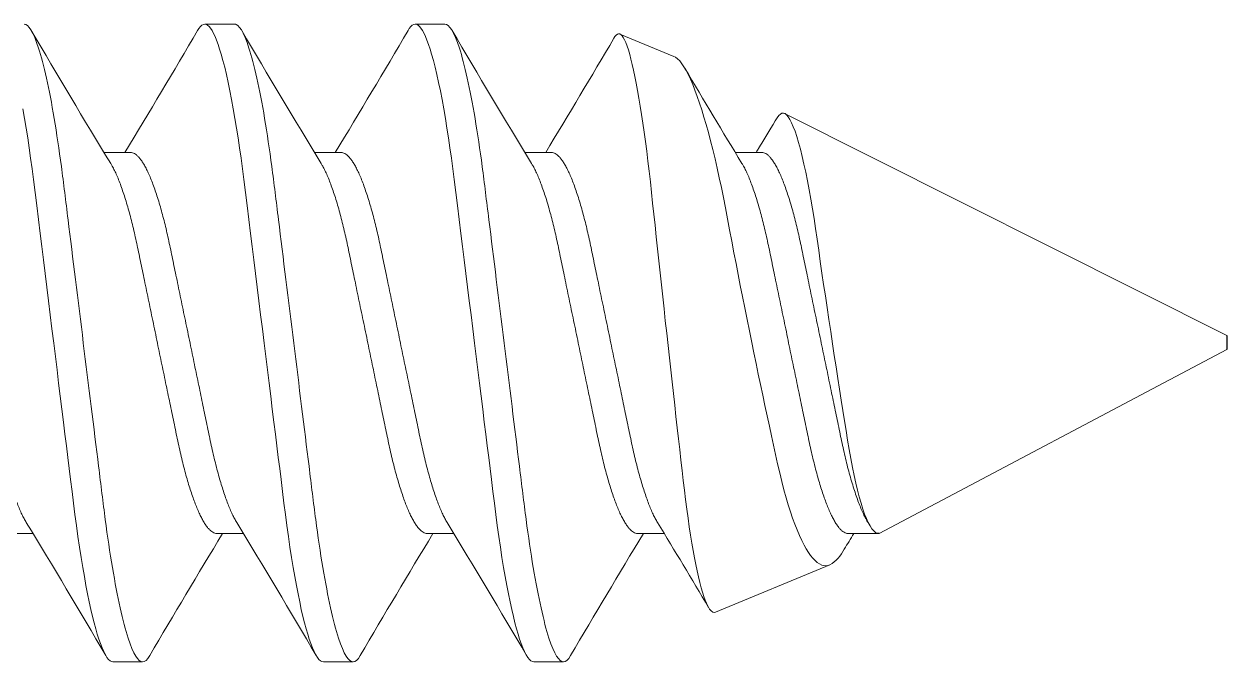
# Model space of a CAD drawing. Header units: inches. Extents: x 129892 to 140765, y 18172 to 24435.
# Drawn here: x 135166.62 to 135174.74, y 20477.23 to 20481.53 of the extents above; entities that cross this region are included whole.
import ezdxf

# ---------------------------------------------------------------- set-up
doc = ezdxf.new("R2010")
doc.units = ezdxf.units.IN
doc.header["$MEASUREMENT"] = 0

# ---------------------------------------------------------------- blocks, each defined once
blk = doc.blocks.new('A$C12DD3AAC')
at = {"color": 7, "linetype": 'Continuous', "lineweight": 15}
for p, q in [((22.9455, 6.2176), (23.1455, 6.2176)), ((24.3655, 6.2176), (24.5655, 6.2176)), ((25.7855, 6.2176), (25.9855, 6.2176)), ((27.0124, 5.8831), (27.7829, 5.5639)), ((22.2255, 5.3516), (22.4056, 5.3516)), ((23.6455, 5.3516), (23.8256, 5.3516)), ((25.0655, 5.3516), (25.2456, 5.3516)), ((26.4855, 5.3516), (26.6657, 5.3516)), ((27.9055, 5.3516), (28.1155, 5.3516)), ((28.1155, 5.3516), (30.4632, 4.1108)), ((30.4632, 4.016), (27.4781, 2.5188)), ((23.0655, 2.7828), (22.8853, 2.7828)), ((24.4855, 2.7828), (24.3053, 2.7828)), ((25.9055, 2.7828), (25.7253, 2.7828)), ((27.3255, 2.7828), (27.1453, 2.7828)), ((26.7316, 2.1351), (26.3668, 1.984)), ((23.7747, 1.9185), (23.5747, 1.9185)), ((25.1855, 1.9168), (24.9855, 1.9168))]:
    blk.add_line(p, q, dxfattribs=at)
blk.add_line((30.4632, 4.016), (30.4632, 4.1108))
for points in [[(22.3378, 2.4885), (22.349, 2.5536), (22.3596, 2.6177), (22.3699, 2.6839), (22.38, 2.7518), (22.3898, 2.8214), (22.3994, 2.8924), (22.4087, 2.9645), (22.4195, 3.0513), (22.4307, 3.1411), (22.4422, 3.234), (22.454, 3.3297), (22.4649, 3.4173), (22.476, 3.5066), (22.4873, 3.5976), (22.4987, 3.6899), (22.5103, 3.7832), (22.522, 3.8774), (22.5337, 3.9722), (22.5455, 4.0672), (22.5567, 4.1575), (22.5679, 4.2476), (22.579, 4.3372), (22.59, 4.4261), (22.6009, 4.514), (22.6117, 4.6008), (22.6217, 4.6814), (22.6315, 4.7606), (22.6411, 4.8383), (22.6506, 4.9143), (22.6598, 4.9885), (22.6697, 5.0691), (22.6794, 5.1471), (22.6891, 5.2233), (22.6991, 5.2983), (22.7095, 5.3718), (22.7201, 5.4435), (22.7309, 5.5133), (22.742, 5.5808), (22.7527, 5.6427), (22.7635, 5.7022), (22.7745, 5.759), (22.7856, 5.8131), (22.7967, 5.8642), (22.8079, 5.9122), (22.8185, 5.9545), (22.8291, 5.9938), (22.8396, 6.0301), (22.85, 6.0632), (22.8604, 6.0931), (22.8718, 6.1227), (22.883, 6.1483), (22.8941, 6.1698), (22.9049, 6.1872), (22.9155, 6.2007), (22.9258, 6.2101), (22.9358, 6.2158), (22.9455, 6.2176), (22.9455, 6.2176)], [(23.5167, 1.9605), (23.5249, 1.9472), (23.5355, 1.9338), (23.5458, 1.9243), (23.5558, 1.9187), (23.5655, 1.9168), (23.5747, 1.9185), (23.5842, 1.9236), (23.5939, 1.9321), (23.604, 1.9442), (23.6142, 1.9599), (23.6246, 1.9793), (23.6347, 2.0009), (23.6448, 2.0258), (23.6551, 2.0539), (23.6655, 2.0852), (23.676, 2.1197), (23.6878, 2.1619), (23.6996, 2.2078), (23.7113, 2.2573), (23.7231, 2.3104), (23.7348, 2.3667), (23.7463, 2.4262), (23.7578, 2.4885), (23.769, 2.5536), (23.7796, 2.6177), (23.7899, 2.6839), (23.8, 2.7518), (23.8098, 2.8214), (23.8194, 2.8924), (23.8287, 2.9645), (23.8395, 3.0513), (23.8507, 3.1411), (23.8622, 3.234), (23.874, 3.3297), (23.8849, 3.4173), (23.896, 3.5066), (23.9073, 3.5976), (23.9187, 3.6899), (23.9303, 3.7832), (23.942, 3.8774), (23.9537, 3.9722), (23.9655, 4.0672), (23.9767, 4.1575), (23.9879, 4.2476), (23.999, 4.3372), (24.01, 4.4261), (24.0209, 4.514), (24.0317, 4.6008), (24.0417, 4.6814), (24.0515, 4.7606), (24.0611, 4.8383), (24.0706, 4.9143), (24.0798, 4.9885), (24.0897, 5.0691), (24.0994, 5.1471), (24.1091, 5.2233), (24.1191, 5.2983), (24.1295, 5.3718), (24.1401, 5.4435), (24.1509, 5.5133), (24.162, 5.5808), (24.1727, 5.6427), (24.1835, 5.7022), (24.1945, 5.759), (24.2056, 5.8131), (24.2167, 5.8642), (24.2279, 5.9122), (24.2385, 5.9545), (24.2491, 5.9938), (24.2596, 6.0301), (24.27, 6.0632), (24.2804, 6.0931), (24.2918, 6.1227), (24.303, 6.1483), (24.3141, 6.1698), (24.3249, 6.1872), (24.3355, 6.2007), (24.3458, 6.2101), (24.3558, 6.2158), (24.3655, 6.2176), (24.3655, 6.2176)], [(24.9367, 1.9605), (24.9449, 1.9472), (24.9555, 1.9338), (24.9658, 1.9243), (24.9758, 1.9187), (24.9855, 1.9168), (24.9947, 1.9185), (25.0042, 1.9236), (25.0139, 1.9321), (25.024, 1.9442), (25.0342, 1.9599), (25.0446, 1.9793), (25.0547, 2.0009), (25.0648, 2.0258), (25.0751, 2.0539), (25.0855, 2.0852), (25.096, 2.1197), (25.1078, 2.1619), (25.1196, 2.2078), (25.1313, 2.2573), (25.1431, 2.3104), (25.1548, 2.3667), (25.1663, 2.4262), (25.1778, 2.4885), (25.189, 2.5536), (25.1996, 2.6177), (25.2099, 2.6839), (25.22, 2.7518), (25.2298, 2.8214), (25.2394, 2.8924), (25.2487, 2.9645), (25.2595, 3.0513), (25.2707, 3.1411), (25.2822, 3.234), (25.294, 3.3297), (25.3049, 3.4173), (25.316, 3.5066), (25.3273, 3.5976), (25.3387, 3.6899), (25.3503, 3.7832), (25.362, 3.8774), (25.3737, 3.9722), (25.3855, 4.0672), (25.3967, 4.1575), (25.4079, 4.2476), (25.419, 4.3372), (25.43, 4.4261), (25.4409, 4.514), (25.4517, 4.6008), (25.4617, 4.6814), (25.4715, 4.7606), (25.4811, 4.8383), (25.4906, 4.9143), (25.4998, 4.9885), (25.5097, 5.0691), (25.5194, 5.1471), (25.5291, 5.2233), (25.5391, 5.2983), (25.5495, 5.3718), (25.5601, 5.4435), (25.5709, 5.5133), (25.582, 5.5808), (25.5927, 5.6427), (25.6035, 5.7022), (25.6145, 5.759), (25.6256, 5.8131), (25.6367, 5.8642), (25.6479, 5.9122), (25.6585, 5.9545), (25.6691, 5.9938), (25.6796, 6.0301), (25.69, 6.0632), (25.7004, 6.0931), (25.7118, 6.1227), (25.723, 6.1483), (25.7341, 6.1698), (25.7449, 6.1872), (25.7555, 6.2007), (25.7658, 6.2101), (25.7758, 6.2158), (25.7855, 6.2176), (25.7855, 6.2176)], [(27.0124, 5.8831), (27.0027, 5.8847), (26.9928, 5.8817), (26.9827, 5.874), (26.9722, 5.8614), (26.9615, 5.8439), (26.9507, 5.8218), (26.9419, 5.8003), (26.933, 5.7757), (26.924, 5.7479), (26.915, 5.717), (26.9058, 5.6824), (26.8966, 5.6448), (26.8874, 5.6039), (26.8782, 5.5601), (26.8694, 5.515), (26.8607, 5.4674), (26.852, 5.4168), (26.8434, 5.3638), (26.8348, 5.3072), (26.8262, 5.2482), (26.8178, 5.1865), (26.8096, 5.1226), (26.8018, 5.0592), (26.7942, 4.9939), (26.7864, 4.9265), (26.7785, 4.8577), (26.7703, 4.786), (26.762, 4.713), (26.7535, 4.6383), (26.7449, 4.5624), (26.7362, 4.4853), (26.7274, 4.4074), (26.7185, 4.3282), (26.7096, 4.2484), (26.7005, 4.1664), (26.6914, 4.0841), (26.6823, 4.001), (26.6731, 3.9179), (26.6643, 3.8369), (26.6555, 3.7561), (26.6467, 3.6751), (26.638, 3.5946), (26.6292, 3.5131), (26.6205, 3.4324), (26.6119, 3.3521), (26.6035, 3.273), (26.5955, 3.198), (26.5877, 3.1243), (26.58, 3.0516), (26.5722, 2.9805), (26.5642, 2.9096), (26.5559, 2.8406), (26.5476, 2.7732), (26.5391, 2.7079), (26.5305, 2.6452), (26.5219, 2.5847), (26.5131, 2.5264), (26.5043, 2.4705), (26.4953, 2.4162), (26.4862, 2.3647), (26.4771, 2.3159), (26.468, 2.2701), (26.4591, 2.2282), (26.4502, 2.1893), (26.4414, 2.1535), (26.4326, 2.1209), (26.4236, 2.091), (26.4148, 2.0647), (26.4061, 2.0418), (26.3975, 2.0226), (26.3893, 2.0076), (26.3813, 1.9961), (26.3734, 1.988), (26.3657, 1.9835), (26.3578, 1.9826), (26.3497, 1.9852), (26.3415, 1.9914), (26.3331, 2.0013), (26.3263, 2.0119)], [(26.7315, 2.1354), (26.7417, 2.1403), (26.7557, 2.1509), (26.7702, 2.1657), (26.7851, 2.1845), (26.7991, 2.2054), (26.8134, 2.2298), (26.8279, 2.2577), (26.8427, 2.2889), (26.8579, 2.3243), (26.8734, 2.363), (26.889, 2.4053), (26.9047, 2.4508), (26.9194, 2.4959), (26.9341, 2.5436), (26.9489, 2.5942), (26.9636, 2.6472), (26.9786, 2.704), (26.9936, 2.7631), (27.0085, 2.825), (27.0233, 2.8891), (27.0374, 2.9531), (27.0514, 3.019), (27.0652, 3.0871), (27.0788, 3.1569), (27.0926, 3.2299), (27.1067, 3.3043), (27.1213, 3.3808), (27.1363, 3.4584), (27.1503, 3.531), (27.1646, 3.6043), (27.1793, 3.6787), (27.1941, 3.7536), (27.2094, 3.8306), (27.2248, 3.9077), (27.2406, 3.9854), (27.2564, 4.063), (27.271, 4.1346), (27.2857, 4.2058), (27.3005, 4.277), (27.3153, 4.3476), (27.3304, 4.4189), (27.3454, 4.4893), (27.3603, 4.5591), (27.3752, 4.6278), (27.3893, 4.693), (27.4033, 4.7568), (27.4172, 4.8196), (27.4308, 4.8809), (27.4448, 4.9417), (27.459, 5.0003), (27.4738, 5.0571), (27.4888, 5.1114), (27.503, 5.1591), (27.5173, 5.2045), (27.532, 5.2479), (27.5469, 5.2888), (27.5623, 5.328), (27.5778, 5.3645), (27.5935, 5.3984), (27.6094, 5.4294), (27.6241, 5.4555), (27.6389, 5.4789), (27.6537, 5.4999), (27.6685, 5.5181), (27.6836, 5.534), (27.6986, 5.5469), (27.7136, 5.557), (27.7285, 5.5641), (27.7424, 5.5681), (27.7561, 5.5694), (27.7696, 5.568), (27.7829, 5.5639)], [(28.1155, 5.3504), (28.1039, 5.3496), (28.0921, 5.3443), (28.0801, 5.3346), (28.0675, 5.32), (28.0548, 5.3007), (28.0419, 5.2769), (28.0299, 5.2506), (28.0179, 5.2204), (28.0059, 5.1865), (27.9937, 5.1478), (27.9815, 5.1053), (27.9695, 5.0593), (27.958, 5.0112), (27.9468, 4.96), (27.9357, 4.9058), (27.9247, 4.847), (27.914, 4.7855), (27.9034, 4.7215), (27.893, 4.6572), (27.8824, 4.5909), (27.8716, 4.5231), (27.8603, 4.452), (27.8489, 4.3794), (27.8374, 4.3058), (27.8255, 4.2285), (27.8135, 4.1504), (27.8015, 4.0718), (27.7892, 3.9906), (27.7769, 3.9093), (27.7648, 3.8283), (27.7532, 3.7499), (27.7417, 3.6721), (27.7304, 3.5953), (27.7191, 3.5174), (27.708, 3.4411), (27.6973, 3.3665), (27.6871, 3.2962), (27.6767, 3.2279), (27.6662, 3.1619), (27.6551, 3.0967), (27.6439, 3.0341), (27.6325, 2.9744), (27.6206, 2.9161), (27.6087, 2.8611), (27.5968, 2.8097), (27.5845, 2.7608), (27.5723, 2.7159), (27.5601, 2.6753), (27.5483, 2.6399), (27.5367, 2.6087), (27.5253, 2.582), (27.5137, 2.5592), (27.5024, 2.5412), (27.4914, 2.5282), (27.481, 2.5202), (27.4708, 2.5169), (27.4604, 2.5181), (27.4495, 2.5238), (27.4383, 2.5343), (27.427, 2.5493), (27.4227, 2.5565)], [(27.4226, 2.5564), (27.4151, 2.5689), (27.3999, 2.594), (27.3853, 2.6184), (27.3716, 2.6411), (27.3586, 2.6626), (27.3445, 2.686), (27.338, 2.6967), (27.3312, 2.708), (27.3238, 2.7202), (27.316, 2.733), (27.3084, 2.7456), (27.3024, 2.7555), (27.2989, 2.7612), (27.296, 2.766), (27.2915, 2.7733), (27.2852, 2.7837), (27.2857, 2.7828)]]:
    blk.add_lwpolyline(points, dxfattribs=at)
for centre, radius, start, end in [((-31.9731, 38.3717), 63.6189, 328.655364, 329.595764), ((83.5207, 41.6166), 69.9674, 210.434483, 211.21919), ((-30.5531, 38.3717), 63.6189, 328.655364, 329.595764), ((84.9407, 41.6166), 69.9674, 210.434483, 211.21919), ((-30.44, 39.1531), 65.1416, 328.666324, 329.584863), ((86.3607, 41.6166), 69.9674, 210.434483, 211.21919), ((-16.8842, 31.8386), 50.9721, 328.59533, 329.34643), ((27.6424, 5.3364), 0.2674, 27.03715, 58.29202), ((60.2934, 25.0426), 37.87, 211.14139, 211.32976), ((78.3277, -30.8732), 64.8581, 148.664342, 149.586785), ((79.7477, -30.8732), 64.8581, 148.664342, 149.586785), ((81.4142, -31.0206), 65.1453, 148.666375, 149.584751), ((72.8855, -25.0279), 53.5312, 148.60767, 149.4082), ((-36.1069, -33.0627), 69.149, 30.429898, 31.223784), ((-35.3784, -33.4755), 69.9543, 30.434506, 31.219258), ((-32.5676, -32.6389), 68.3312, 30.470877, 31.223865)]:
    blk.add_arc(centre, radius, start, end, dxfattribs=at)
for points, knots in [([(22.3455, 1.9168), (22.3744, 1.9168), (22.408, 1.9691), (22.4785, 2.1871), (22.5152, 2.3526), (22.566, 2.6541), (22.5822, 2.7632), (22.6125, 2.9906), (22.6266, 3.1088), (22.6742, 3.4919), (22.7098, 3.7791), (22.7812, 4.3553), (22.8168, 4.6425), (22.8644, 5.0257), (22.8785, 5.1438), (22.9088, 5.3713), (22.925, 5.4803), (22.9758, 5.7819), (23.0125, 5.9473), (23.083, 6.1653), (23.1166, 6.2176), (23.1455, 6.2176)], [0, 0, 0, 0, 0.125, 0.125, 0.25, 0.25, 0.3125, 0.3125, 0.375, 0.375, 0.5, 0.5, 0.625, 0.625, 0.6875, 0.6875, 0.75, 0.75, 0.875, 0.875, 1, 1, 1, 1]), ([(23.7655, 1.9168), (23.7944, 1.9168), (23.828, 1.9691), (23.8985, 2.1871), (23.9352, 2.3526), (23.986, 2.6541), (24.0022, 2.7632), (24.0325, 2.9906), (24.0466, 3.1088), (24.0942, 3.4919), (24.1298, 3.7791), (24.2012, 4.3553), (24.2368, 4.6425), (24.2844, 5.0257), (24.2985, 5.1438), (24.3288, 5.3713), (24.345, 5.4803), (24.3958, 5.7819), (24.4325, 5.9473), (24.503, 6.1653), (24.5366, 6.2176), (24.5655, 6.2176)], [0, 0, 0, 0, 0.125, 0.125, 0.25, 0.25, 0.3125, 0.3125, 0.375, 0.375, 0.5, 0.5, 0.625, 0.625, 0.6875, 0.6875, 0.75, 0.75, 0.875, 0.875, 1, 1, 1, 1]), ([(25.1855, 1.9168), (25.2144, 1.9168), (25.248, 1.9691), (25.3185, 2.1871), (25.3552, 2.3526), (25.406, 2.6541), (25.4222, 2.7632), (25.4525, 2.9906), (25.4666, 3.1088), (25.5142, 3.4919), (25.5498, 3.7791), (25.6212, 4.3553), (25.6568, 4.6425), (25.7044, 5.0257), (25.7185, 5.1438), (25.7488, 5.3713), (25.765, 5.4803), (25.8158, 5.7819), (25.8525, 5.9473), (25.923, 6.1653), (25.9566, 6.2176), (25.9855, 6.2176)], [0, 0, 0, 0, 0.125, 0.125, 0.25, 0.25, 0.3125, 0.3125, 0.375, 0.375, 0.5, 0.5, 0.625, 0.625, 0.6875, 0.6875, 0.75, 0.75, 0.875, 0.875, 1, 1, 1, 1]), ([(21.6455, 2.7828), (21.6496, 2.7832), (21.6579, 2.7839), (21.6708, 2.7896), (21.6841, 2.7988), (21.6979, 2.8119), (21.712, 2.8289), (21.7265, 2.8499), (21.7412, 2.8747), (21.7563, 2.9039), (21.7717, 2.9375), (21.7874, 2.9755), (21.8031, 3.0173), (21.8186, 3.0625), (21.834, 3.1111), (21.8488, 3.1617), (21.8631, 3.2142), (21.8768, 3.2678), (21.89, 3.3233), (21.9028, 3.3802), (21.9151, 3.4388), (21.9276, 3.4993), (21.9406, 3.5619), (21.9543, 3.6278), (21.9686, 3.6967), (21.9835, 3.7685), (21.9987, 3.8419), (22.0142, 3.9163), (22.0298, 3.9916), (22.0453, 4.0661), (22.0605, 4.1394), (22.0754, 4.2113), (22.0902, 4.2825), (22.1048, 4.3527), (22.1191, 4.4215), (22.133, 4.4888), (22.1466, 4.5542), (22.16, 4.6185), (22.173, 4.6814), (22.1858, 4.7432), (22.1992, 4.8031), (22.213, 4.8615), (22.2273, 4.9178), (22.2418, 4.9711), (22.2564, 5.021), (22.271, 5.0676), (22.2858, 5.1111), (22.3007, 5.1516), (22.3157, 5.1886), (22.3307, 5.2222), (22.3456, 5.2516), (22.3557, 5.2702), (22.3607, 5.2778), (22.3609, 5.2781)], [0, 0, 0, 0, 0.018809, 0.037876, 0.057178, 0.076688, 0.096379, 0.116219, 0.136178, 0.156223, 0.177278, 0.198351, 0.219402, 0.240393, 0.261284, 0.282037, 0.301688, 0.321151, 0.340399, 0.359407, 0.378167, 0.39704, 0.416165, 0.435519, 0.45601, 0.47669, 0.497523, 0.518473, 0.539501, 0.560569, 0.58068, 0.600757, 0.620765, 0.640672, 0.660445, 0.680053, 0.699467, 0.718661, 0.738503, 0.758141, 0.77801, 0.798146, 0.81852, 0.839101, 0.858909, 0.878842, 0.89887, 0.918958, 0.939072, 0.959178, 0.979242, 0.999229, 1, 1, 1, 1]), ([(22.9301, 2.8566), (22.9338, 2.8627), (22.9424, 2.8768), (22.9563, 2.904), (22.9717, 2.9374), (22.9874, 2.9755), (23.0031, 3.0172), (23.0186, 3.0625), (23.034, 3.1111), (23.0488, 3.1617), (23.0631, 3.2142), (23.0768, 3.2678), (23.09, 3.3233), (23.1028, 3.3802), (23.1151, 3.4388), (23.1276, 3.4993), (23.1406, 3.5619), (23.1543, 3.6278), (23.1686, 3.6967), (23.1835, 3.7685), (23.1987, 3.8419), (23.2142, 3.9163), (23.2298, 3.9916), (23.2453, 4.0661), (23.2605, 4.1394), (23.2754, 4.2113), (23.2902, 4.2825), (23.3048, 4.3527), (23.3191, 4.4215), (23.333, 4.4888), (23.3466, 4.5542), (23.36, 4.6185), (23.373, 4.6814), (23.3858, 4.7432), (23.3992, 4.8031), (23.413, 4.8615), (23.4273, 4.9178), (23.4418, 4.9711), (23.4564, 5.021), (23.471, 5.0676), (23.4858, 5.1111), (23.5007, 5.1516), (23.5157, 5.1886), (23.5307, 5.2221), (23.5456, 5.2519), (23.5606, 5.2782), (23.5756, 5.3009), (23.5904, 5.3196), (23.6049, 5.3341), (23.619, 5.3442), (23.6325, 5.3504), (23.6412, 5.3512), (23.6455, 5.3516)], [0, 0, 0, 0, 0.015022, 0.035067, 0.056123, 0.077196, 0.098247, 0.119238, 0.140129, 0.160884, 0.180534, 0.199997, 0.219246, 0.238254, 0.257015, 0.275888, 0.295014, 0.314368, 0.334859, 0.35554, 0.376373, 0.397323, 0.418352, 0.43942, 0.459532, 0.479609, 0.499618, 0.519525, 0.539298, 0.558906, 0.578321, 0.597515, 0.617358, 0.636996, 0.656865, 0.677001, 0.697376, 0.717957, 0.737765, 0.757699, 0.777727, 0.797816, 0.81793, 0.838037, 0.858101, 0.878088, 0.898909, 0.919573, 0.940046, 0.960295, 0.980289, 1, 1, 1, 1]), ([(23.0655, 2.7828), (23.0696, 2.7832), (23.0779, 2.7839), (23.0908, 2.7896), (23.1041, 2.7988), (23.1179, 2.8119), (23.132, 2.8289), (23.1465, 2.8499), (23.1612, 2.8747), (23.1763, 2.9039), (23.1917, 2.9375), (23.2074, 2.9755), (23.2231, 3.0173), (23.2386, 3.0625), (23.254, 3.1111), (23.2688, 3.1617), (23.2831, 3.2142), (23.2968, 3.2678), (23.31, 3.3233), (23.3228, 3.3802), (23.3351, 3.4388), (23.3476, 3.4993), (23.3606, 3.5619), (23.3743, 3.6278), (23.3886, 3.6967), (23.4035, 3.7685), (23.4187, 3.8419), (23.4342, 3.9163), (23.4498, 3.9916), (23.4653, 4.0661), (23.4805, 4.1394), (23.4954, 4.2113), (23.5102, 4.2825), (23.5248, 4.3527), (23.5391, 4.4215), (23.553, 4.4888), (23.5666, 4.5542), (23.58, 4.6185), (23.593, 4.6814), (23.6058, 4.7432), (23.6192, 4.8031), (23.633, 4.8615), (23.6473, 4.9178), (23.6618, 4.9711), (23.6764, 5.021), (23.691, 5.0676), (23.7058, 5.1111), (23.7207, 5.1516), (23.7357, 5.1886), (23.7507, 5.2222), (23.7656, 5.2516), (23.7757, 5.2702), (23.7807, 5.2778), (23.7809, 5.2781)], [0, 0, 0, 0, 0.018809, 0.037876, 0.057178, 0.076688, 0.096379, 0.116219, 0.136178, 0.156223, 0.177278, 0.198351, 0.219402, 0.240393, 0.261284, 0.282037, 0.301688, 0.321151, 0.340399, 0.359407, 0.378167, 0.39704, 0.416165, 0.435519, 0.45601, 0.47669, 0.497523, 0.518473, 0.539501, 0.560569, 0.58068, 0.600757, 0.620765, 0.640672, 0.660445, 0.680053, 0.699467, 0.718661, 0.738503, 0.758141, 0.77801, 0.798146, 0.81852, 0.839101, 0.858909, 0.878842, 0.89887, 0.918958, 0.939072, 0.959178, 0.979242, 0.999229, 1, 1, 1, 1]), ([(24.3501, 2.8566), (24.3538, 2.8627), (24.3624, 2.8768), (24.3763, 2.904), (24.3917, 2.9374), (24.4074, 2.9755), (24.4231, 3.0172), (24.4386, 3.0625), (24.454, 3.1111), (24.4688, 3.1617), (24.4831, 3.2142), (24.4968, 3.2678), (24.51, 3.3233), (24.5228, 3.3802), (24.5351, 3.4388), (24.5476, 3.4993), (24.5606, 3.5619), (24.5743, 3.6278), (24.5886, 3.6967), (24.6035, 3.7685), (24.6187, 3.8419), (24.6342, 3.9163), (24.6498, 3.9916), (24.6653, 4.0661), (24.6805, 4.1394), (24.6954, 4.2113), (24.7102, 4.2825), (24.7248, 4.3527), (24.7391, 4.4215), (24.753, 4.4888), (24.7666, 4.5542), (24.78, 4.6185), (24.793, 4.6814), (24.8058, 4.7432), (24.8192, 4.8031), (24.833, 4.8615), (24.8473, 4.9178), (24.8618, 4.9711), (24.8764, 5.021), (24.891, 5.0676), (24.9058, 5.1111), (24.9207, 5.1516), (24.9357, 5.1886), (24.9507, 5.2221), (24.9656, 5.2519), (24.9806, 5.2782), (24.9956, 5.3009), (25.0104, 5.3196), (25.0249, 5.3341), (25.039, 5.3442), (25.0525, 5.3504), (25.0612, 5.3512), (25.0655, 5.3516)], [0, 0, 0, 0, 0.015022, 0.035067, 0.056123, 0.077196, 0.098247, 0.119238, 0.140129, 0.160884, 0.180534, 0.199997, 0.219246, 0.238254, 0.257015, 0.275888, 0.295014, 0.314368, 0.334859, 0.35554, 0.376373, 0.397323, 0.418352, 0.43942, 0.459532, 0.479609, 0.499618, 0.519525, 0.539298, 0.558906, 0.578321, 0.597515, 0.617358, 0.636996, 0.656865, 0.677001, 0.697376, 0.717957, 0.737765, 0.757699, 0.777727, 0.797816, 0.81793, 0.838037, 0.858101, 0.878088, 0.898909, 0.919573, 0.940046, 0.960295, 0.980289, 1, 1, 1, 1]), ([(24.4855, 2.7828), (24.4896, 2.7832), (24.4979, 2.7839), (24.5108, 2.7896), (24.5241, 2.7988), (24.5379, 2.8119), (24.552, 2.8289), (24.5665, 2.8499), (24.5812, 2.8747), (24.5963, 2.9039), (24.6117, 2.9375), (24.6274, 2.9755), (24.6431, 3.0173), (24.6586, 3.0625), (24.674, 3.1111), (24.6888, 3.1617), (24.7031, 3.2142), (24.7168, 3.2678), (24.73, 3.3233), (24.7428, 3.3802), (24.7551, 3.4388), (24.7676, 3.4993), (24.7806, 3.5619), (24.7943, 3.6278), (24.8086, 3.6967), (24.8235, 3.7685), (24.8387, 3.8419), (24.8542, 3.9163), (24.8698, 3.9916), (24.8853, 4.0661), (24.9005, 4.1394), (24.9154, 4.2113), (24.9302, 4.2825), (24.9448, 4.3527), (24.9591, 4.4215), (24.973, 4.4888), (24.9866, 4.5542), (25, 4.6185), (25.013, 4.6814), (25.0258, 4.7432), (25.0392, 4.8031), (25.053, 4.8615), (25.0673, 4.9178), (25.0818, 4.9711), (25.0964, 5.021), (25.111, 5.0676), (25.1258, 5.1111), (25.1407, 5.1516), (25.1557, 5.1886), (25.1707, 5.2222), (25.1856, 5.2516), (25.1957, 5.2702), (25.2007, 5.2778), (25.2009, 5.2781)], [0, 0, 0, 0, 0.018809, 0.037877, 0.057179, 0.076689, 0.096379, 0.11622, 0.136179, 0.156224, 0.177279, 0.198352, 0.219403, 0.240394, 0.261285, 0.282039, 0.301689, 0.321152, 0.340401, 0.359409, 0.378169, 0.397041, 0.416167, 0.435521, 0.456012, 0.476692, 0.497525, 0.518475, 0.539504, 0.560572, 0.580683, 0.60076, 0.620768, 0.640675, 0.660448, 0.680056, 0.699471, 0.718664, 0.738507, 0.758145, 0.778013, 0.798149, 0.818524, 0.839105, 0.858913, 0.878847, 0.898874, 0.918963, 0.939077, 0.959183, 0.979247, 0.999234, 1, 1, 1, 1]), ([(25.7701, 2.8566), (25.7738, 2.8627), (25.7824, 2.8768), (25.7963, 2.904), (25.8117, 2.9374), (25.8274, 2.9755), (25.8431, 3.0172), (25.8586, 3.0625), (25.874, 3.1111), (25.8888, 3.1617), (25.9031, 3.2142), (25.9168, 3.2678), (25.93, 3.3233), (25.9428, 3.3802), (25.9551, 3.4388), (25.9676, 3.4993), (25.9806, 3.5619), (25.9943, 3.6278), (26.0086, 3.6967), (26.0235, 3.7685), (26.0387, 3.8419), (26.0542, 3.9163), (26.0698, 3.9916), (26.0853, 4.0661), (26.1005, 4.1394), (26.1154, 4.2113), (26.1302, 4.2825), (26.1448, 4.3527), (26.1591, 4.4215), (26.173, 4.4888), (26.1866, 4.5542), (26.2, 4.6185), (26.213, 4.6814), (26.2258, 4.7432), (26.2392, 4.8031), (26.253, 4.8615), (26.2673, 4.9178), (26.2818, 4.9711), (26.2964, 5.021), (26.311, 5.0676), (26.3258, 5.1111), (26.3407, 5.1516), (26.3557, 5.1886), (26.3707, 5.2221), (26.3856, 5.2519), (26.4006, 5.2782), (26.4156, 5.3009), (26.4304, 5.3196), (26.4449, 5.3341), (26.459, 5.3442), (26.4725, 5.3504), (26.4812, 5.3512), (26.4855, 5.3516)], [0, 0, 0, 0, 0.015022, 0.035068, 0.056123, 0.077196, 0.098248, 0.119238, 0.14013, 0.160884, 0.180534, 0.199998, 0.219246, 0.238255, 0.257015, 0.275888, 0.295014, 0.314368, 0.33486, 0.35554, 0.376373, 0.397323, 0.418352, 0.439421, 0.459532, 0.479609, 0.499618, 0.519525, 0.539298, 0.558906, 0.578321, 0.597515, 0.617358, 0.636996, 0.656865, 0.677001, 0.697376, 0.717957, 0.737765, 0.757699, 0.777727, 0.797816, 0.81793, 0.838037, 0.858101, 0.878088, 0.898909, 0.919574, 0.940046, 0.960295, 0.980289, 1, 1, 1, 1]), ([(25.9055, 2.7828), (25.9096, 2.7832), (25.9179, 2.7839), (25.9308, 2.7896), (25.9441, 2.7988), (25.9579, 2.8119), (25.972, 2.8289), (25.9865, 2.8499), (26.0012, 2.8747), (26.0163, 2.9039), (26.0317, 2.9375), (26.0474, 2.9755), (26.0631, 3.0173), (26.0786, 3.0625), (26.094, 3.1111), (26.1088, 3.1617), (26.1231, 3.2142), (26.1368, 3.2678), (26.15, 3.3233), (26.1628, 3.3802), (26.1751, 3.4388), (26.1876, 3.4993), (26.2006, 3.5619), (26.2143, 3.6278), (26.2286, 3.6967), (26.2435, 3.7685), (26.2587, 3.8419), (26.2742, 3.9163), (26.2898, 3.9916), (26.3053, 4.0661), (26.3205, 4.1394), (26.3354, 4.2113), (26.3502, 4.2825), (26.3648, 4.3527), (26.3791, 4.4215), (26.393, 4.4888), (26.4066, 4.5542), (26.42, 4.6185), (26.433, 4.6814), (26.4458, 4.7432), (26.4592, 4.8031), (26.473, 4.8615), (26.4873, 4.9178), (26.5018, 4.9711), (26.5164, 5.021), (26.531, 5.0676), (26.5458, 5.1111), (26.5607, 5.1516), (26.5757, 5.1886), (26.5907, 5.2222), (26.6056, 5.2516), (26.6157, 5.2702), (26.6207, 5.2778), (26.6209, 5.2781)], [0, 0, 0, 0, 0.018809, 0.037877, 0.057179, 0.076689, 0.096379, 0.11622, 0.136179, 0.156224, 0.177279, 0.198352, 0.219403, 0.240394, 0.261285, 0.282039, 0.301689, 0.321152, 0.340401, 0.359409, 0.378169, 0.397041, 0.416167, 0.435521, 0.456012, 0.476692, 0.497525, 0.518475, 0.539504, 0.560572, 0.580683, 0.60076, 0.620768, 0.640675, 0.660448, 0.680056, 0.699471, 0.718664, 0.738507, 0.758145, 0.778013, 0.79815, 0.818524, 0.839105, 0.858913, 0.878847, 0.898874, 0.918963, 0.939077, 0.959183, 0.979247, 0.999234, 1, 1, 1, 1]), ([(25.9055, 2.7828), (25.9096, 2.7832), (25.9179, 2.7839), (25.9308, 2.7896), (25.9441, 2.7988), (25.9579, 2.8119), (25.972, 2.8289), (25.9865, 2.8499), (26.0012, 2.8747), (26.0163, 2.9039), (26.0317, 2.9375), (26.0474, 2.9755), (26.0631, 3.0173), (26.0786, 3.0625), (26.094, 3.1111), (26.1088, 3.1617), (26.1231, 3.2142), (26.1368, 3.2678), (26.15, 3.3233), (26.1628, 3.3802), (26.1751, 3.4388), (26.1876, 3.4993), (26.2006, 3.5619), (26.2143, 3.6278), (26.2286, 3.6967), (26.2435, 3.7685), (26.2587, 3.8419), (26.2742, 3.9163), (26.2898, 3.9916), (26.3053, 4.0661), (26.3205, 4.1394), (26.3354, 4.2113), (26.3502, 4.2825), (26.3648, 4.3527), (26.3791, 4.4215), (26.393, 4.4888), (26.4066, 4.5542), (26.42, 4.6185), (26.433, 4.6814), (26.4458, 4.7432), (26.4592, 4.8031), (26.473, 4.8615), (26.4873, 4.9178), (26.5018, 4.9711), (26.5164, 5.021), (26.531, 5.0676), (26.5458, 5.1111), (26.5607, 5.1516), (26.5757, 5.1886), (26.5907, 5.2222), (26.6056, 5.2516), (26.6157, 5.2702), (26.6207, 5.2778), (26.6209, 5.2781)], [0, 0, 0, 0, 0.018809, 0.037877, 0.057179, 0.076689, 0.096379, 0.11622, 0.136179, 0.156224, 0.177279, 0.198352, 0.219403, 0.240394, 0.261285, 0.282039, 0.301689, 0.321152, 0.340401, 0.359409, 0.378169, 0.397041, 0.416167, 0.435521, 0.456012, 0.476692, 0.497525, 0.518475, 0.539504, 0.560572, 0.580683, 0.60076, 0.620768, 0.640675, 0.660448, 0.680056, 0.699471, 0.718664, 0.738507, 0.758145, 0.778013, 0.798149, 0.818524, 0.839105, 0.858913, 0.878847, 0.898874, 0.918963, 0.939077, 0.959183, 0.979247, 0.999234, 1, 1, 1, 1]), ([(27.1901, 2.8566), (27.1938, 2.8627), (27.2024, 2.8768), (27.2163, 2.904), (27.2317, 2.9374), (27.2474, 2.9755), (27.2631, 3.0172), (27.2786, 3.0625), (27.294, 3.1111), (27.3088, 3.1617), (27.3231, 3.2142), (27.3368, 3.2678), (27.35, 3.3233), (27.3628, 3.3802), (27.3751, 3.4388), (27.3876, 3.4993), (27.4006, 3.5619), (27.4143, 3.6278), (27.4286, 3.6967), (27.4435, 3.7685), (27.4587, 3.8419), (27.4742, 3.9163), (27.4898, 3.9916), (27.5053, 4.0661), (27.5205, 4.1394), (27.5354, 4.2113), (27.5502, 4.2825), (27.5648, 4.3527), (27.5791, 4.4215), (27.593, 4.4888), (27.6066, 4.5542), (27.62, 4.6185), (27.633, 4.6814), (27.6458, 4.7432), (27.6592, 4.8031), (27.673, 4.8615), (27.6873, 4.9178), (27.7018, 4.9711), (27.7164, 5.021), (27.731, 5.0676), (27.7458, 5.1111), (27.7607, 5.1516), (27.7757, 5.1886), (27.7907, 5.2221), (27.8056, 5.2519), (27.8206, 5.2782), (27.8356, 5.3009), (27.8504, 5.3196), (27.8649, 5.3341), (27.879, 5.3442), (27.8925, 5.3504), (27.9012, 5.3512), (27.9055, 5.3516)], [0, 0, 0, 0, 0.015022, 0.035068, 0.056123, 0.077196, 0.098248, 0.119238, 0.14013, 0.160884, 0.180534, 0.199998, 0.219246, 0.238255, 0.257015, 0.275888, 0.295014, 0.314368, 0.33486, 0.35554, 0.376373, 0.397324, 0.418352, 0.439421, 0.459532, 0.479609, 0.499618, 0.519525, 0.539298, 0.558906, 0.578321, 0.597515, 0.617358, 0.636996, 0.656865, 0.677001, 0.697376, 0.717957, 0.737765, 0.757699, 0.777727, 0.797816, 0.81793, 0.838037, 0.858101, 0.878088, 0.898909, 0.919574, 0.940046, 0.960295, 0.980289, 1, 1, 1, 1]), ([(27.3255, 2.7828), (27.3296, 2.7832), (27.3379, 2.7839), (27.3508, 2.7896), (27.3641, 2.7988), (27.3779, 2.8119), (27.392, 2.8289), (27.4065, 2.8499), (27.4212, 2.8747), (27.4363, 2.9039), (27.4517, 2.9375), (27.4674, 2.9755), (27.4831, 3.0173), (27.4986, 3.0625), (27.514, 3.1111), (27.5288, 3.1617), (27.5431, 3.2142), (27.5568, 3.2678), (27.57, 3.3233), (27.5828, 3.3802), (27.5951, 3.4388), (27.6076, 3.4993), (27.6206, 3.5619), (27.6343, 3.6278), (27.6486, 3.6967), (27.6635, 3.7685), (27.6787, 3.8419), (27.6942, 3.9163), (27.7098, 3.9916), (27.7253, 4.0661), (27.7405, 4.1394), (27.7554, 4.2113), (27.7702, 4.2825), (27.7848, 4.3527), (27.7991, 4.4215), (27.813, 4.4888), (27.8266, 4.5542), (27.84, 4.6185), (27.853, 4.6814), (27.8658, 4.7432), (27.8792, 4.8031), (27.893, 4.8615), (27.9073, 4.9178), (27.9221, 4.9724), (27.9375, 5.0249), (27.9533, 5.0746), (27.9693, 5.121), (27.9854, 5.1636), (28.0016, 5.2022), (28.0177, 5.2364), (28.0308, 5.2616), (28.0385, 5.2739), (28.0409, 5.2777)], [0, 0, 0, 0, 0.018809, 0.037877, 0.057179, 0.07669, 0.096381, 0.116222, 0.136181, 0.156227, 0.177282, 0.198355, 0.219407, 0.240398, 0.261289, 0.282043, 0.301694, 0.321157, 0.340406, 0.359414, 0.378175, 0.397048, 0.416174, 0.435528, 0.45602, 0.4767, 0.497533, 0.518484, 0.539512, 0.560581, 0.580692, 0.600769, 0.620778, 0.640685, 0.660458, 0.680067, 0.699482, 0.718676, 0.738519, 0.758157, 0.778026, 0.798162, 0.818537, 0.839118, 0.860474, 0.881973, 0.903575, 0.925239, 0.94692, 0.968576, 0.990164, 1, 1, 1, 1])]:
    blk.add_open_spline(points, degree=3, knots=knots, dxfattribs=at)
for points in [[(23.1455, 6.2176), (23.1606, 6.2176), (23.177, 6.2037), (23.1942, 6.1745)], [(24.5655, 6.2176), (24.5806, 6.2176), (24.597, 6.2037), (24.6142, 6.1745)], [(25.9855, 6.2176), (26.0006, 6.2176), (26.017, 6.2037), (26.0342, 6.1745)]]:
    blk.add_open_spline(points, degree=3, dxfattribs=at)

msp = doc.modelspace()

# ---------------------------------------------------------------- block references
at = {"xscale": -1, "rotation": 180}
msp.add_blockref('A$C12DD3AAC', (135144.2724, 20483.4458), dxfattribs=at)

doc.saveas('drawing.dxf')
